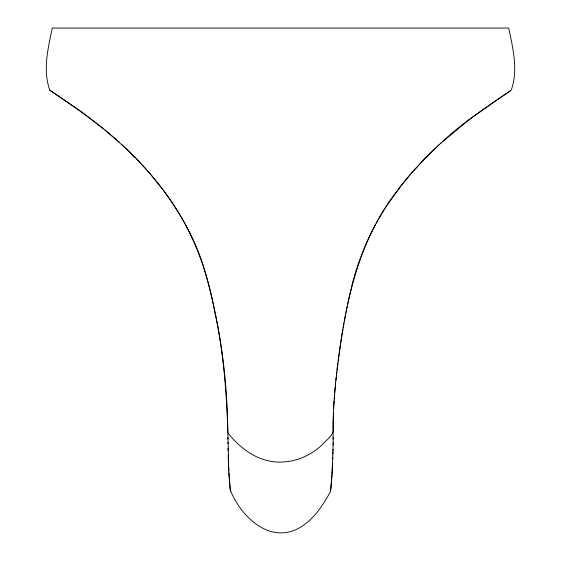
<?xml version="1.0" encoding="UTF-8"?>
<svg xmlns="http://www.w3.org/2000/svg" width="561" height="561" viewBox="0 0 561 561"><rect width="100%" height="100%" fill="white"/><g stroke="black" fill="none" stroke-linecap="round" stroke-linejoin="round"><path stroke-width="0.84" d="M333.122 424.993L333.122 442.131M333.171 439.081L333.185 437.524M333.171 424.333L333.22 418.38M332.855 454.873L333.143 442.131M333.171 420.61L333.178 431.093M333.101 445.104L333.122 443.625M332.54 464.003C332.168 472.166 331.684 480.328 330.878 488.463C330.773 489.451 330.674 490.44 330.555 491.429C322.259 506.646 311.888 522.235 295.64 529.801C266.784 542.249 239.954 514.732 230.262 489.991C229.512 482.916 229.063 475.812 228.678 468.716C227.857 415.904 226.076 362.918 214.583 311.103C207.815 273.298 194.653 236.356 173.188 204.337M333.15 431.36C331.796 436.872 325.59 440.616 322 444.943C311.173 455.132 296.748 461.661 281.79 462.033C259.918 463.106 240.641 449.347 227.801 432.741C227.415 375.533 219.197 317.982 202.535 263.228C192.486 233.572 176.442 206.21 156.828 181.89M333.241 420.056L333.416 412.272M332.989 450.813L333.017 449.417M332.897 453.54L332.932 452.187M333.297 417.882L333.718 405.94M332.876 454.873L332 474.01M332.743 458.891L332.792 457.545M333.662 408.759L333.907 402.707M333.837 405.568L334.012 401.073M331.944 474.992L330.548 491.457M334.04 402.328L334.489 394.439M334.265 399.053L336.123 377.202M334.629 392.756L335.071 387.651M335.233 385.926L335.569 382.462M335.934 380.393C343.542 313.739 354.952 243.902 398.015 189.835M336.32 375.428L336.719 371.873M336.937 370.085L337.294 367.09M337.449 365.891L337.827 362.876M338.066 361.053L338.472 358.009M338.549 357.399L338.977 354.335M339.146 353.107L339.496 350.639M339.671 349.405L340.127 346.305M340.225 345.681L340.597 343.185M340.793 341.937L341.179 339.433M341.383 338.178L341.782 335.66M341.887 335.029L342.196 333.143M342.512 331.242L342.834 329.349M343.101 327.82L343.493 325.52M343.634 324.756L343.907 323.227M344.181 321.705L345.611 314.062M345.906 312.526L346.207 310.997M346.361 310.233L347.133 306.397M347.617 304.097L347.932 302.554M348.101 301.79L349.054 297.407M349.194 296.762L349.629 294.82M349.776 294.174L350.071 292.877M350.527 290.942L350.99 289.006M351.459 287.071L351.782 285.787M351.943 285.142L352.273 283.852M352.61 282.569L352.953 281.285M353.121 280.64L353.472 279.357M353.647 278.719L354.005 277.443M354.187 276.804L355.12 273.621M511.295 89.984C518.364 69.823 512.887 48.197 508.729 28.05L52.271 28.05C48.085 48.295 42.573 70.062 49.824 90.3L82.362 112.551L103.182 128.476M355.309 272.99L355.695 271.72M355.891 271.089L356.284 269.827M356.487 269.196L356.894 267.934M357.14 267.176L360.814 256.707M361.095 255.97L361.943 253.768M362.224 253.032L365.204 245.767M365.52 245.052L366.459 242.906M366.768 242.191L368.058 239.358M368.381 238.649L369.208 236.882M369.489 236.3L371.473 232.24M371.761 231.665L372.63 229.94M372.925 229.372L374.117 227.1M374.411 226.532L375.316 224.842M376.235 223.159L378.1 219.828M379.047 218.173L384.93 208.496M385.274 207.97L385.947 206.918M386.284 206.392L400.196 186.96M398.689 188.798L402.251 184.31M400.806 186.056L404.327 181.701M402.847 183.475L408.513 176.603M404.902 180.93L410.631 174.099M409.074 175.923L412.756 171.638M411.199 173.447L423.569 159.843L438.975 144.773M413.345 171.007L425.336 158.167L441.184 142.76M440.89 143.251C461.38 123.189 488.463 105.966 510.812 90.503M443.113 141.253L469.234 119.654L496.506 100.181M497.27 99.662L510.664 90.602M49.824 90.293C83.126 112.039 115.391 135.902 142.445 165.257M104.97 129.942L119.479 142.459M121.912 144.682L135.201 157.55M136.393 158.77L144.24 167.206M142.922 165.691L149.57 173.181M144.689 167.634L151.33 175.221M149.941 173.601L156.568 181.498M151.673 175.635L163.377 190.207L173.16 204.022M230.424 491.429L228.93 473.007M228.811 470.91L228.145 454.873M228.032 450.813L227.969 448.001M227.878 442.131L227.899 443.625M227.836 437.524L227.85 439.081"/></g></svg>
